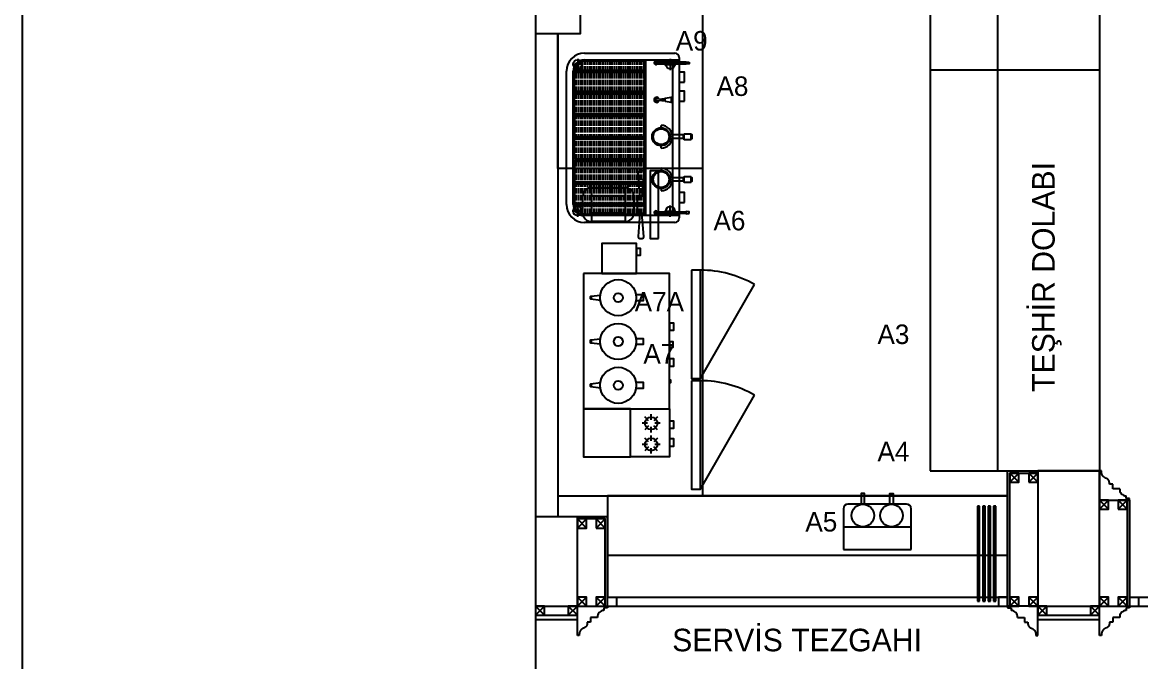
# Model space of a CAD drawing. Header units: millimetres. Extents: x 1580 to 2842, y 76 to 1709.
# Drawn here: x 1580 to 2075.5, y 628.5 to 911.6 of the extents above; entities that cross this region are included whole.
import ezdxf
from ezdxf.enums import TextEntityAlignment as Align

# ---------------------------------------------------------------- set-up
doc = ezdxf.new("R2010")
doc.units = ezdxf.units.MM
doc.header["$LTSCALE"] = 20
doc.header["$MEASUREMENT"] = 0
doc.layers.add('2D$Annotation$Sheet', color=143, linetype='Continuous')
doc.layers.add('Default', color=7, linetype='Continuous')
doc.styles.add('TAKSİM', font='GOTHIC.TTF', dxfattribs={"height": 20})
pattern_1 = [(90, (3560.3663, -1633.2124), (-1, -1e-16), [2.4, -0.6])]

msp = doc.modelspace()

# ---------------------------------------------------------------- hatches: boundary and pattern name
at = {"layer": '2D$Annotation$Sheet'}
h = msp.add_hatch(dxfattribs=at)
h.set_pattern_fill('ACAD_ISO02W100', color=0, scale=0.2, angle=450, style=0, pattern_type=2)
h.set_pattern_definition([(90, (3560.3663, -1633.2124), (-1, -2e-17), [2.4, -0.6])])
h.paths.add_polyline_path([(1829.07, 894.52), (1828.98, 894.52), (1828.88, 894.51), (1828.79, 894.51), (1828.69, 894.5), (1828.59, 894.49), (1828.5, 894.48), (1828.4, 894.47), (1828.3, 894.45), (1828.2, 894.43), (1828.1, 894.41), (1828.01, 894.39), (1827.91, 894.36), (1827.81, 894.34), (1827.71, 894.31), (1827.61, 894.27), (1827.52, 894.24), (1827.42, 894.2), (1827.32, 894.16), (1827.23, 894.12), (1827.13, 894.08), (1827.04, 894.03), (1826.94, 893.98), (1826.85, 893.93), (1826.76, 893.88), (1826.67, 893.82), (1826.58, 893.76), (1826.49, 893.7), (1826.4, 893.64), (1826.32, 893.58), (1826.23, 893.51), (1826.15, 893.44), (1826.07, 893.37), (1825.99, 893.3), (1825.91, 893.22), (1825.84, 893.15), (1825.76, 893.07), (1825.69, 892.99), (1825.62, 892.91), (1825.55, 892.83), (1825.49, 892.74), (1825.43, 892.66), (1825.36, 892.57), (1825.31, 892.48), (1825.25, 892.39), (1825.19, 892.3), (1825.14, 892.21), (1825.09, 892.12), (1825.04, 892.03), (1825, 891.94), (1824.96, 891.84), (1824.92, 891.75), (1824.88, 891.65), (1824.84, 891.56), (1824.81, 891.46), (1824.78, 891.37), (1824.75, 891.27), (1824.72, 891.18), (1824.7, 891.08), (1824.68, 890.99), (1824.66, 890.89), (1824.64, 890.8), (1824.62, 890.7), (1824.61, 890.61), (1824.6, 890.52), (1855.57, 890.52), (1855.57, 894.52)], flags=0)
h = msp.add_hatch(dxfattribs=at)
h.set_pattern_fill('ACAD_ISO02W100', color=0, scale=0.2, angle=450, style=0, pattern_type=2)
h.set_pattern_definition(pattern_1)
h.paths.add_polyline_path([(1824.57, 889.52), (1824.57, 881.02), (1855.57, 881.02), (1855.57, 889.52)], flags=0)
h = msp.add_hatch(dxfattribs=at)
h.set_pattern_fill('ACAD_ISO02W100', color=0, scale=0.2, angle=450, style=0, pattern_type=2)
h.set_pattern_definition(pattern_1)
h.paths.add_polyline_path([(1855.57, 871.02), (1855.57, 880.02), (1824.57, 880.02), (1824.57, 871.02)], flags=0)
h = msp.add_hatch(dxfattribs=at)
h.set_pattern_fill('ACAD_ISO02W100', color=0, scale=0.2, angle=450, style=0, pattern_type=2)
h.set_pattern_definition(pattern_1)
h.paths.add_polyline_path([(1824.57, 870.02), (1824.57, 861.02), (1855.57, 861.02), (1855.57, 870.02)], flags=0)
h = msp.add_hatch(dxfattribs=at)
h.set_pattern_fill('ACAD_ISO02W100', color=0, scale=0.2, angle=450, style=0, pattern_type=2)
h.set_pattern_definition(pattern_1)
h.paths.add_polyline_path([(1855.57, 851.02), (1855.57, 860.02), (1824.57, 860.02), (1824.57, 851.02)], flags=0)
h = msp.add_hatch(dxfattribs=at)
h.set_pattern_fill('ACAD_ISO02W100', color=0, scale=0.2, angle=450, style=0, pattern_type=2)
h.set_pattern_definition(pattern_1)
h.paths.add_polyline_path([(1824.57, 850.02), (1824.57, 841.02), (1855.57, 841.02), (1855.57, 850.02)], flags=0)
h = msp.add_hatch(dxfattribs=at)
h.set_pattern_fill('ACAD_ISO02W100', color=0, scale=0.2, angle=450, style=0, pattern_type=2)
h.set_pattern_definition(pattern_1)
h.paths.add_polyline_path([(1855.57, 831.52), (1855.57, 840.02), (1824.57, 840.02), (1824.57, 831.52)], flags=0)
h = msp.add_hatch(dxfattribs=at)
h.set_pattern_fill('ACAD_ISO02W100', color=0, scale=0.2, angle=450, style=0, pattern_type=2)
h.set_pattern_definition(pattern_1)
h.paths.add_polyline_path([(1855.57, 826.52), (1855.57, 830.52), (1824.6, 830.52), (1824.61, 830.42), (1824.62, 830.33), (1824.64, 830.24), (1824.66, 830.14), (1824.68, 830.05), (1824.7, 829.95), (1824.72, 829.86), (1824.75, 829.76), (1824.78, 829.66), (1824.81, 829.57), (1824.84, 829.47), (1824.88, 829.38), (1824.92, 829.28), (1824.96, 829.19), (1825, 829.1), (1825.04, 829), (1825.09, 828.91), (1825.14, 828.82), (1825.19, 828.73), (1825.25, 828.64), (1825.31, 828.55), (1825.36, 828.46), (1825.43, 828.38), (1825.49, 828.29), (1825.55, 828.21), (1825.62, 828.12), (1825.69, 828.04), (1825.76, 827.96), (1825.84, 827.89), (1825.91, 827.81), (1825.99, 827.74), (1826.07, 827.66), (1826.15, 827.59), (1826.23, 827.52), (1826.32, 827.46), (1826.4, 827.39), (1826.49, 827.33), (1826.58, 827.27), (1826.67, 827.21), (1826.76, 827.16), (1826.85, 827.1), (1826.94, 827.05), (1827.04, 827), (1827.13, 826.96), (1827.23, 826.91), (1827.32, 826.87), (1827.42, 826.83), (1827.52, 826.79), (1827.61, 826.76), (1827.71, 826.73), (1827.81, 826.7), (1827.91, 826.67), (1828.01, 826.64), (1828.1, 826.62), (1828.2, 826.6), (1828.3, 826.58), (1828.4, 826.57), (1828.5, 826.55), (1828.59, 826.54), (1828.69, 826.53), (1828.79, 826.53), (1828.88, 826.52), (1828.98, 826.52), (1829.07, 826.52)], flags=0)

# ---------------------------------------------------------------- linework, layer by layer
at = {"layer": '2D$Annotation$Sheet', "color": 0}
for p, q in [((1579.97, 75.55), (1579.97, 1709.45)), ((1982.29, 1068.05), (1982.29, 712.95)), ((2012.29, 712.95), (2012.29, 1068.05)), ((2057.29, 1068.05), (2057.29, 712.95)), ((1807.29, 958.65), (1807.29, 906.65)), ((1827.29, 906.65), (1827.29, 958.65)), ((1807.29, 906.65), (1807.29, 692.65)), ((1807.29, 906.65), (1816.29, 906.65)), ((1816.29, 906.65), (1827.29, 906.65)), ((1816.29, 906.65), (1816.29, 906.61)), ((1817.29, 906.65), (1817.29, 692.65)), ((1818.29, 906.65), (1818.29, 906.61)), ((1829.07, 898.02), (1869.07, 898.02)), ((1828.57, 893.02), (1823.57, 893.02)), ((1826.07, 895.52), (1826.07, 890.52)), ((1829.07, 895.02), (1871.07, 895.02)), ((1855.57, 894.52), (1829.07, 894.52)), ((1855.57, 890.52), (1855.57, 894.52)), ((1856.07, 895.02), (1856.07, 826.02)), ((1874.08, 894.04), (1860.68, 894.04)), ((1860.68, 893.28), (1874.08, 893.28)), ((1864.57, 893.02), (1869.57, 893.02)), ((1867.07, 895.52), (1867.07, 890.52)), ((1868.07, 895.02), (1868.07, 826.02)), ((1871.07, 896.02), (1871.07, 825.02)), ((1821.07, 831.02), (1821.07, 890.02)), ((1824.07, 831.02), (1824.07, 890.02)), ((1824.07, 890.02), (1856.07, 890.02)), ((1824.6, 890.52), (1855.57, 890.52)), ((2057.29, 890.5), (1982.29, 890.5)), ((1824.07, 880.52), (1856.07, 880.52)), ((1856.07, 880.52), (1824.07, 880.52)), ((1861.05, 877.91), (1863.26, 877.61)), ((1863.26, 877.61), (1863.26, 877.06)), ((1863.26, 877.06), (1861.05, 876.76)), ((1824.07, 870.52), (1856.07, 870.52)), ((1824.07, 870.52), (1856.07, 870.52)), ((1863.02, 864.99), (1863.02, 865.99)), ((1824.07, 860.52), (1856.07, 860.52)), ((1824.07, 860.52), (1856.07, 860.52)), ((1856.07, 860.52), (1824.07, 860.52)), ((1872.94, 861.76), (1867.96, 861.76)), ((1872.94, 860.23), (1867.96, 860.23)), ((1873.24, 862.17), (1872.94, 861.76)), ((1872.94, 860.23), (1872.94, 861.76)), ((1872.94, 860.23), (1873.24, 859.81)), ((1876.4, 862.17), (1873.24, 862.17)), ((1873.24, 859.81), (1873.24, 862.17)), ((1873.24, 859.81), (1876.4, 859.81)), ((1876.4, 859.81), (1876.4, 862.17)), ((1876.4, 862.17), (1876.7, 861.76)), ((1876.7, 860.23), (1876.4, 859.81)), ((1876.7, 860.23), (1876.7, 861.76)), ((1863.02, 855.99), (1863.02, 856.99)), ((1824.07, 850.52), (1856.07, 850.52)), ((1824.07, 850.52), (1856.07, 850.52)), ((1853.62, 834.67), (1852.79, 845.06)), ((1853.54, 845.87), (1854.63, 845.87)), ((1855.38, 845.06), (1854.54, 834.67)), ((1863.02, 847.04), (1863.02, 846.04)), ((1872.94, 842.8), (1867.96, 842.8)), ((1873.24, 843.22), (1872.94, 842.8)), ((1872.94, 841.27), (1872.94, 842.8)), ((1876.4, 843.22), (1873.24, 843.22)), ((1873.24, 840.86), (1873.24, 843.22)), ((1876.4, 840.86), (1876.4, 843.22)), ((1876.4, 843.22), (1876.7, 842.8)), ((1876.7, 841.27), (1876.7, 842.8)), ((1824.07, 840.52), (1856.07, 840.52)), ((1856.07, 840.52), (1824.07, 840.52)), ((1832.11, 838.42), (1832.11, 823.42)), ((1832.11, 838.42), (1847.11, 838.42)), ((1847.11, 838.42), (1847.11, 823.42)), ((1863.02, 838.04), (1863.02, 837.04)), ((1872.94, 841.27), (1867.96, 841.27)), ((1872.94, 841.27), (1873.24, 840.86)), ((1873.24, 840.86), (1876.4, 840.86)), ((1876.7, 841.27), (1876.4, 840.86)), ((1828.36, 827.17), (1828.36, 834.67)), ((1847.11, 834.67), (1832.11, 834.67)), ((1850.86, 834.67), (1850.86, 827.17)), ((1852.36, 834.67), (1852.36, 827.17)), ((1855.05, 834.67), (1852.36, 834.67)), ((1854.54, 834.67), (1853.62, 834.67)), ((1855.8, 827.92), (1855.8, 833.92)), ((1828.57, 828.02), (1823.57, 828.02)), ((1824.07, 831.02), (1856.07, 831.02)), ((1824.6, 830.52), (1855.57, 830.52)), ((1826.07, 825.52), (1826.07, 830.52)), ((1847.11, 830.92), (1832.11, 830.92)), ((1855.57, 830.52), (1855.57, 826.52)), ((1860.68, 827.76), (1874.08, 827.76)), ((1864.57, 828.02), (1869.57, 828.02)), ((1867.07, 825.52), (1867.07, 830.52)), ((1855.57, 826.52), (1829.07, 826.52)), ((1871.07, 826.02), (1829.07, 826.02)), ((1869.07, 823.02), (1829.07, 823.02)), ((1847.11, 827.17), (1832.11, 827.17)), ((1847.11, 823.42), (1832.11, 823.42)), ((1852.36, 827.17), (1855.05, 827.17)), ((1853.62, 827.17), (1852.79, 816.77)), ((1854.54, 827.17), (1853.62, 827.17)), ((1855.38, 816.77), (1854.54, 827.17)), ((1874.08, 826.99), (1860.68, 826.99)), ((1853.54, 815.96), (1854.63, 815.96)), ((1880.46, 753.9), (1904.46, 795.47)), ((1831.81, 790.38), (1836.09, 790.87)), ((1836.09, 788.49), (1831.81, 788.98)), ((1831.81, 770.97), (1836.09, 771.46)), ((1836.09, 769.08), (1831.81, 769.57)), ((1831.81, 751.56), (1836.09, 752.05)), ((1836.09, 749.67), (1831.81, 750.16)), ((1880.46, 704.9), (1904.46, 746.47)), ((1857.03, 734.03), (1854.6, 734.03)), ((1857.49, 735.14), (1855.77, 736.86)), ((1858.61, 735.6), (1858.61, 738.04)), ((1861.44, 736.86), (1859.72, 735.14)), ((1862.61, 734.03), (1860.18, 734.03)), ((1857.49, 732.91), (1855.77, 731.19)), ((1858.61, 730.02), (1858.61, 732.45)), ((1858.61, 726.23), (1858.61, 728.66)), ((1861.44, 731.19), (1859.72, 732.91)), ((1857.03, 724.66), (1854.6, 724.66)), ((1857.49, 725.77), (1855.77, 727.49)), ((1857.49, 723.54), (1855.77, 721.82)), ((1861.44, 727.49), (1859.72, 725.77)), ((1861.44, 721.82), (1859.72, 723.54)), ((1862.61, 724.66), (1860.18, 724.66)), ((1858.61, 720.65), (1858.61, 723.08)), ((1982.29, 712.95), (2057.29, 712.95)), ((1982.29, 712.95), (2012.29, 712.95)), ((2016.57, 653.05), (2016.57, 712.95)), ((2016.57, 712.95), (2029.89, 712.95)), ((2017.57, 711.95), (2021.57, 707.95)), ((2021.57, 711.95), (2017.57, 707.95)), ((2017.57, 653.05), (2017.57, 711.95)), ((2017.57, 711.95), (2029.89, 711.95)), ((2025.89, 711.95), (2029.89, 707.95)), ((2029.89, 711.95), (2025.89, 707.95)), ((2057.29, 712.95), (2029.89, 712.95)), ((2029.89, 712.95), (2029.89, 653.05)), ((2058.09, 712.95), (2057.29, 712.95)), ((2057.29, 712.95), (2057.29, 699.95)), ((2057.29, 653.05), (2057.29, 712.95)), ((2058.12, 712.51), (2058.09, 712.95)), ((2058.13, 712.37), (2058.12, 712.51)), ((2058.15, 712.22), (2058.13, 712.37)), ((2058.18, 712.07), (2058.15, 712.22)), ((2058.19, 712), (2058.18, 712.07)), ((2058.21, 711.93), (2058.19, 712)), ((2058.22, 711.86), (2058.21, 711.93)), ((2058.24, 711.78), (2058.22, 711.86)), ((2058.26, 711.72), (2058.24, 711.78)), ((2058.27, 711.66), (2058.26, 711.72)), ((2058.31, 711.54), (2058.27, 711.66)), ((2058.35, 711.42), (2058.31, 711.54)), ((2058.4, 711.3), (2058.35, 711.42)), ((2058.45, 711.18), (2058.4, 711.3)), ((2058.47, 711.11), (2058.45, 711.18)), ((2058.5, 711.05), (2058.47, 711.11)), ((2058.53, 710.99), (2058.5, 711.05)), ((2058.56, 710.93), (2058.53, 710.99)), ((2058.58, 710.9), (2058.56, 710.93)), ((2058.59, 710.87), (2058.58, 710.9)), ((2058.61, 710.84), (2058.59, 710.87)), ((2058.63, 710.81), (2058.61, 710.84)), ((2058.66, 710.77), (2058.63, 710.81)), ((2058.69, 710.73), (2058.66, 710.77)), ((2058.72, 710.69), (2058.69, 710.73)), ((2058.75, 710.64), (2058.72, 710.69)), ((2058.79, 710.6), (2058.75, 710.64)), ((2058.82, 710.56), (2058.79, 710.6)), ((2058.86, 710.52), (2058.82, 710.56)), ((2058.9, 710.49), (2058.86, 710.52)), ((2058.95, 710.43), (2058.9, 710.49)), ((2059.01, 710.38), (2058.95, 710.43)), ((2059.07, 710.34), (2059.01, 710.38)), ((2059.13, 710.29), (2059.07, 710.34)), ((2059.25, 710.2), (2059.13, 710.29)), ((2059.37, 710.11), (2059.25, 710.2)), ((2059.48, 710.03), (2059.37, 710.11)), ((2059.6, 709.95), (2059.48, 710.03)), ((2059.66, 709.91), (2059.6, 709.95)), ((2059.72, 709.88), (2059.66, 709.91)), ((2059.78, 709.84), (2059.72, 709.88)), ((2059.85, 709.81), (2059.78, 709.84)), ((2059.92, 709.77), (2059.85, 709.81)), ((2060, 709.73), (2059.92, 709.77)), ((2060.47, 709.52), (2060, 709.73)), ((2060.53, 709.49), (2060.47, 709.52)), ((2060.6, 709.46), (2060.53, 709.49)), ((2060.66, 709.42), (2060.6, 709.46)), ((2060.72, 709.39), (2060.66, 709.42)), ((2060.76, 709.37), (2060.72, 709.39)), ((2060.79, 709.34), (2060.76, 709.37)), ((2060.82, 709.32), (2060.79, 709.34)), ((2060.86, 709.3), (2060.82, 709.32)), ((2060.89, 709.28), (2060.86, 709.3)), ((2060.92, 709.25), (2060.89, 709.28)), ((2060.95, 709.23), (2060.92, 709.25)), ((2060.98, 709.2), (2060.95, 709.23)), ((2061.01, 709.18), (2060.98, 709.2)), ((2061.04, 709.15), (2061.01, 709.18)), ((2061.07, 709.13), (2061.04, 709.15)), ((2061.09, 709.1), (2061.07, 709.13)), ((2061.12, 709.07), (2061.09, 709.1)), ((2061.15, 709.04), (2061.12, 709.07)), ((2061.17, 709.02), (2061.15, 709.04)), ((2061.2, 708.99), (2061.17, 709.02)), ((2061.22, 708.96), (2061.2, 708.99)), ((2061.23, 708.94), (2061.22, 708.96)), ((2061.25, 708.92), (2061.23, 708.94)), ((2061.27, 708.89), (2061.25, 708.92)), ((2061.28, 708.87), (2061.27, 708.89)), ((2061.3, 708.85), (2061.28, 708.87)), ((2061.33, 708.8), (2061.3, 708.85)), ((2061.36, 708.75), (2061.33, 708.8)), ((2061.39, 708.7), (2061.36, 708.75)), ((2061.41, 708.64), (2061.39, 708.7)), ((2061.44, 708.59), (2061.41, 708.64)), ((2061.46, 708.54), (2061.44, 708.59)), ((2061.48, 708.49), (2061.46, 708.54)), ((2061.5, 708.43), (2061.48, 708.49)), ((2061.52, 708.38), (2061.5, 708.43)), ((2061.54, 708.32), (2061.52, 708.38)), ((2061.55, 708.27), (2061.54, 708.32)), ((2061.57, 708.21), (2061.55, 708.27)), ((2061.58, 708.16), (2061.57, 708.21)), ((2061.6, 708.09), (2061.58, 708.16)), ((2061.61, 708.03), (2061.6, 708.09)), ((2061.62, 707.96), (2061.61, 708.03)), ((2061.63, 707.9), (2061.62, 707.96)), ((2061.64, 707.83), (2061.63, 707.9)), ((2061.65, 707.77), (2061.64, 707.83)), ((2061.66, 707.7), (2061.65, 707.77)), ((2061.66, 707.64), (2061.66, 707.7)), ((2061.67, 707.57), (2061.66, 707.64)), ((2061.67, 707.5), (2061.67, 707.57)), ((2061.67, 707.44), (2061.67, 707.5)), ((2061.67, 707.37), (2061.67, 707.44)), ((2061.67, 707.24), (2061.67, 707.37)), ((2061.67, 707.11), (2061.67, 707.24)), ((2063.14, 707.11), (2061.67, 707.11)), ((2063.14, 705.05), (2063.14, 707.11)), ((2066.21, 705.05), (2063.14, 705.05)), ((1881.29, 701.88), (1982.29, 701.88)), ((1982.29, 701.88), (2016.57, 701.88)), ((2057.29, 699.95), (2070.6, 699.95)), ((2057.29, 699.95), (2061.29, 695.95)), ((2061.29, 699.95), (2057.29, 695.95)), ((2065.6, 699.95), (2069.6, 695.95)), ((2069.6, 699.95), (2065.6, 695.95)), ((2069.1, 700.65), (2069.1, 701.91)), ((2070.6, 700.65), (2069.1, 700.65)), ((2069.6, 699.95), (2069.6, 653.05)), ((2070.6, 699.95), (2070.6, 700.65)), ((2070.6, 699.95), (2070.6, 653.05)), ((1943.76, 696.2), (1943.76, 678.2)), ((1971.76, 698.2), (1945.76, 698.2)), ((1973.76, 678.2), (1973.76, 696.2)), ((2004.15, 697.29), (2003.15, 697.29)), ((2003.15, 697.29), (2003.15, 655.29)), ((2004.15, 655.29), (2004.15, 697.29)), ((2006.55, 697.29), (2005.55, 697.29)), ((2005.55, 697.29), (2005.55, 655.29)), ((2006.55, 655.29), (2006.55, 697.29)), ((2008.96, 697.29), (2007.96, 697.29)), ((2007.96, 697.29), (2007.96, 655.29)), ((2008.96, 655.29), (2008.96, 697.29)), ((2011.37, 697.29), (2010.37, 697.29)), ((2010.37, 697.29), (2010.37, 655.29)), ((2011.37, 655.29), (2011.37, 697.29)), ((1825.89, 692.65), (1807.29, 692.65)), ((1807.29, 692.65), (1807.29, 653.05)), ((1825.89, 653.05), (1825.89, 692.65)), ((1839.2, 692.65), (1825.89, 692.65)), ((1825.89, 691.65), (1829.89, 687.65)), ((1829.89, 691.65), (1825.89, 687.65)), ((1838.2, 691.65), (1825.89, 691.65)), ((1834.2, 691.65), (1838.2, 687.65)), ((1838.2, 691.65), (1834.2, 687.65)), ((1838.2, 653.05), (1838.2, 691.65)), ((1839.2, 653.05), (1839.2, 692.65)), ((1943.76, 688.2), (1973.76, 688.2)), ((1839.2, 675.59), (2003.15, 675.59)), ((1943.76, 678.2), (1973.76, 678.2)), ((2004.15, 675.59), (2005.55, 675.59)), ((2006.55, 675.59), (2007.96, 675.59)), ((2008.96, 675.59), (2010.37, 675.59)), ((2011.37, 675.59), (2016.57, 675.59)), ((1825.89, 657.05), (1829.89, 653.05)), ((1829.89, 657.05), (1825.89, 653.05)), ((1834.2, 657.05), (1838.2, 653.05)), ((1838.2, 657.05), (1834.2, 653.05)), ((1839.2, 653.05), (1839.2, 657.05)), ((1839.2, 657.05), (2016.57, 657.05)), ((1839.2, 657.05), (1843.2, 657.05)), ((1843.2, 657.05), (1843.2, 653.05)), ((2003.15, 655.29), (2004.15, 655.29)), ((2005.55, 655.29), (2006.55, 655.29)), ((2007.96, 655.29), (2008.96, 655.29)), ((2010.37, 655.29), (2011.37, 655.29)), ((2016.57, 657.05), (2012.57, 657.05)), ((2012.57, 657.05), (2012.57, 653.05)), ((2017.57, 657.05), (2021.57, 653.05)), ((2021.57, 657.05), (2017.57, 653.05)), ((2025.89, 657.05), (2029.89, 653.05)), ((2029.89, 657.05), (2025.89, 653.05)), ((2057.29, 657.05), (2061.29, 653.05)), ((2061.29, 657.05), (2057.29, 653.05)), ((2065.6, 657.05), (2069.6, 653.05)), ((2069.6, 657.05), (2065.6, 653.05)), ((2070.6, 657.05), (2247.97, 657.05)), ((2070.6, 657.05), (2074.6, 657.05)), ((2074.6, 657.05), (2074.6, 653.05)), ((1807.29, 653.05), (1807.29, 219.05)), ((1807.29, 653.05), (1811.29, 649.05)), ((1811.29, 653.05), (1807.29, 649.05)), ((1807.29, 653.05), (1825.89, 653.05)), ((1821.89, 653.05), (1825.89, 649.05)), ((1825.89, 653.05), (1821.89, 649.05)), ((1825.89, 640.05), (1825.89, 653.05)), ((1825.89, 653.05), (1839.2, 653.05)), ((1839.2, 652.36), (1837.7, 652.36)), ((1837.7, 652.36), (1837.7, 651.1)), ((1839.2, 653.05), (2016.57, 653.05)), ((1839.2, 653.05), (1839.2, 652.36)), ((2029.89, 653.05), (2016.57, 653.05)), ((2016.57, 653.05), (2016.57, 652.36)), ((2016.57, 652.36), (2018.08, 652.36)), ((2018.08, 652.36), (2018.08, 651.1)), ((2029.89, 640.05), (2029.89, 653.05)), ((2029.89, 653.05), (2057.29, 653.05)), ((2029.89, 653.05), (2033.89, 649.05)), ((2033.89, 653.05), (2029.89, 649.05)), ((2029.89, 653.05), (2057.29, 653.05)), ((2053.29, 653.05), (2057.29, 649.05)), ((2057.29, 653.05), (2053.29, 649.05)), ((2057.29, 640.05), (2057.29, 653.05)), ((2057.29, 653.05), (2070.6, 653.05)), ((2070.6, 652.36), (2069.1, 652.36)), ((2069.1, 652.36), (2069.1, 651.1)), ((2069.6, 653.05), (2247.97, 653.05)), ((2070.6, 653.05), (2070.6, 652.36)), ((1807.29, 649.05), (1825.89, 649.05)), ((1807.29, 647.05), (1825.89, 647.05)), ((1829.93, 644.21), (1829.9, 644.16)), ((1829.96, 644.26), (1829.93, 644.21)), ((1829.99, 644.31), (1829.96, 644.26)), ((1830.01, 644.36), (1829.99, 644.31)), ((1830.04, 644.42), (1830.01, 644.36)), ((1830.06, 644.47), (1830.04, 644.42)), ((1830.08, 644.52), (1830.06, 644.47)), ((1830.1, 644.57), (1830.08, 644.52)), ((1830.12, 644.63), (1830.1, 644.57)), ((1830.14, 644.68), (1830.12, 644.63)), ((1830.15, 644.74), (1830.14, 644.68)), ((1830.17, 644.79), (1830.15, 644.74)), ((1830.18, 644.85), (1830.17, 644.79)), ((1830.2, 644.91), (1830.18, 644.85)), ((1830.21, 644.98), (1830.2, 644.91)), ((1830.22, 645.04), (1830.21, 644.98)), ((1830.23, 645.11), (1830.22, 645.04)), ((1830.24, 645.17), (1830.23, 645.11)), ((1830.25, 645.24), (1830.24, 645.17)), ((1830.26, 645.3), (1830.25, 645.24)), ((1830.27, 645.44), (1830.26, 645.37)), ((1830.26, 645.37), (1830.26, 645.3)), ((1831.74, 645.9), (1830.27, 645.9)), ((1830.27, 645.9), (1830.27, 645.77)), ((1830.27, 645.77), (1830.27, 645.63)), ((1830.27, 645.63), (1830.27, 645.57)), ((1830.27, 645.57), (1830.27, 645.5)), ((1830.27, 645.5), (1830.27, 645.44)), ((1834.81, 647.96), (1831.74, 647.96)), ((1831.74, 647.96), (1831.74, 645.9)), ((2020.96, 647.96), (2024.03, 647.96)), ((2024.03, 647.96), (2024.03, 645.9)), ((2024.03, 645.9), (2025.51, 645.9)), ((2025.51, 645.9), (2025.5, 645.77)), ((2025.5, 645.77), (2025.5, 645.63)), ((2025.5, 645.63), (2025.5, 645.57)), ((2025.5, 645.57), (2025.5, 645.5)), ((2025.5, 645.5), (2025.51, 645.44)), ((2025.51, 645.44), (2025.51, 645.37)), ((2025.51, 645.37), (2025.52, 645.3)), ((2025.52, 645.3), (2025.52, 645.24)), ((2025.52, 645.24), (2025.53, 645.17)), ((2025.53, 645.17), (2025.54, 645.11)), ((2025.54, 645.11), (2025.55, 645.04)), ((2025.55, 645.04), (2025.56, 644.98)), ((2025.56, 644.98), (2025.58, 644.91)), ((2025.58, 644.91), (2025.59, 644.85)), ((2025.59, 644.85), (2025.61, 644.79)), ((2025.61, 644.79), (2025.62, 644.74)), ((2025.62, 644.74), (2025.64, 644.68)), ((2025.64, 644.68), (2025.65, 644.63)), ((2025.65, 644.63), (2025.67, 644.57)), ((2025.67, 644.57), (2025.69, 644.52)), ((2025.69, 644.52), (2025.71, 644.47)), ((2025.71, 644.47), (2025.74, 644.42)), ((2025.74, 644.42), (2025.76, 644.36)), ((2025.76, 644.36), (2025.79, 644.31)), ((2025.79, 644.31), (2025.81, 644.26)), ((2025.81, 644.26), (2025.84, 644.21)), ((2025.84, 644.21), (2025.87, 644.16)), ((2029.89, 649.05), (2057.29, 649.05)), ((2029.89, 647.05), (2057.29, 647.05)), ((2061.33, 644.21), (2061.3, 644.16)), ((2061.36, 644.26), (2061.33, 644.21)), ((2061.39, 644.31), (2061.36, 644.26)), ((2061.41, 644.36), (2061.39, 644.31)), ((2061.44, 644.42), (2061.41, 644.36)), ((2061.46, 644.47), (2061.44, 644.42)), ((2061.48, 644.52), (2061.46, 644.47)), ((2061.5, 644.57), (2061.48, 644.52)), ((2061.52, 644.63), (2061.5, 644.57)), ((2061.54, 644.68), (2061.52, 644.63)), ((2061.55, 644.74), (2061.54, 644.68)), ((2061.57, 644.79), (2061.55, 644.74)), ((2061.58, 644.85), (2061.57, 644.79)), ((2061.6, 644.91), (2061.58, 644.85)), ((2061.61, 644.98), (2061.6, 644.91)), ((2061.62, 645.04), (2061.61, 644.98)), ((2061.63, 645.11), (2061.62, 645.04)), ((2061.64, 645.17), (2061.63, 645.11)), ((2061.65, 645.24), (2061.64, 645.17)), ((2061.66, 645.3), (2061.65, 645.24)), ((2061.67, 645.44), (2061.66, 645.37)), ((2061.66, 645.37), (2061.66, 645.3)), ((2063.14, 645.9), (2061.67, 645.9)), ((2061.67, 645.9), (2061.67, 645.77)), ((2061.67, 645.77), (2061.67, 645.63)), ((2061.67, 645.63), (2061.67, 645.57)), ((2061.67, 645.57), (2061.67, 645.5)), ((2061.67, 645.5), (2061.67, 645.44)), ((2066.21, 647.96), (2063.14, 647.96)), ((2063.14, 647.96), (2063.14, 645.9)), ((1826.69, 640.05), (1825.89, 640.05)), ((1826.72, 640.49), (1826.69, 640.05)), ((1826.73, 640.64), (1826.72, 640.49)), ((1826.75, 640.79), (1826.73, 640.64)), ((1826.78, 640.93), (1826.75, 640.79)), ((1826.79, 641.01), (1826.78, 640.93)), ((1826.81, 641.08), (1826.79, 641.01)), ((1826.82, 641.15), (1826.81, 641.08)), ((1826.84, 641.22), (1826.82, 641.15)), ((1826.86, 641.28), (1826.84, 641.22)), ((1826.87, 641.34), (1826.86, 641.28)), ((1826.91, 641.47), (1826.87, 641.34)), ((1826.95, 641.59), (1826.91, 641.47)), ((1827, 641.71), (1826.95, 641.59)), ((1827.05, 641.83), (1827, 641.71)), ((1827.07, 641.89), (1827.05, 641.83)), ((1827.1, 641.95), (1827.07, 641.89)), ((1827.13, 642.02), (1827.1, 641.95)), ((1827.16, 642.08), (1827.13, 642.02)), ((1827.18, 642.11), (1827.16, 642.08)), ((1827.19, 642.14), (1827.18, 642.11)), ((1827.21, 642.16), (1827.19, 642.14)), ((1827.23, 642.19), (1827.21, 642.16)), ((1827.26, 642.24), (1827.23, 642.19)), ((1827.29, 642.28), (1827.26, 642.24)), ((1827.32, 642.32), (1827.29, 642.28)), ((1827.35, 642.36), (1827.32, 642.32)), ((1827.39, 642.4), (1827.35, 642.36)), ((1827.42, 642.44), (1827.39, 642.4)), ((1827.46, 642.48), (1827.42, 642.44)), ((1827.5, 642.52), (1827.46, 642.48)), ((1827.55, 642.57), (1827.5, 642.52)), ((1827.61, 642.62), (1827.55, 642.57)), ((1827.67, 642.67), (1827.61, 642.62)), ((1827.73, 642.72), (1827.67, 642.67)), ((1827.85, 642.81), (1827.73, 642.72)), ((1827.97, 642.9), (1827.85, 642.81)), ((1828.08, 642.98), (1827.97, 642.9)), ((1828.2, 643.06), (1828.08, 642.98)), ((1828.26, 643.1), (1828.2, 643.06)), ((1828.32, 643.13), (1828.26, 643.1)), ((1828.38, 643.17), (1828.32, 643.13)), ((1828.45, 643.2), (1828.38, 643.17)), ((1828.52, 643.24), (1828.45, 643.2)), ((1828.6, 643.28), (1828.52, 643.24)), ((1829.07, 643.48), (1828.6, 643.28)), ((1829.13, 643.52), (1829.07, 643.48)), ((1829.2, 643.55), (1829.13, 643.52)), ((1829.26, 643.58), (1829.2, 643.55)), ((1829.32, 643.62), (1829.26, 643.58)), ((1829.36, 643.64), (1829.32, 643.62)), ((1829.39, 643.66), (1829.36, 643.64)), ((1829.42, 643.68), (1829.39, 643.66)), ((1829.46, 643.71), (1829.42, 643.68)), ((1829.49, 643.73), (1829.46, 643.71)), ((1829.52, 643.75), (1829.49, 643.73)), ((1829.55, 643.78), (1829.52, 643.75)), ((1829.58, 643.8), (1829.55, 643.78)), ((1829.61, 643.83), (1829.58, 643.8)), ((1829.64, 643.85), (1829.61, 643.83)), ((1829.67, 643.88), (1829.64, 643.85)), ((1829.69, 643.91), (1829.67, 643.88)), ((1829.72, 643.94), (1829.69, 643.91)), ((1829.75, 643.96), (1829.72, 643.94)), ((1829.77, 643.99), (1829.75, 643.96)), ((1829.8, 644.02), (1829.77, 643.99)), ((1829.82, 644.04), (1829.8, 644.02)), ((1829.83, 644.07), (1829.82, 644.04)), ((1829.85, 644.09), (1829.83, 644.07)), ((1829.87, 644.11), (1829.85, 644.09)), ((1829.88, 644.14), (1829.87, 644.11)), ((1829.9, 644.16), (1829.88, 644.14)), ((2025.87, 644.16), (2025.89, 644.14)), ((2025.89, 644.14), (2025.9, 644.11)), ((2025.9, 644.11), (2025.92, 644.09)), ((2025.92, 644.09), (2025.94, 644.07)), ((2025.94, 644.07), (2025.96, 644.04)), ((2025.96, 644.04), (2025.98, 644.02)), ((2025.98, 644.02), (2026, 643.99)), ((2026, 643.99), (2026.02, 643.96)), ((2026.02, 643.96), (2026.05, 643.94)), ((2026.05, 643.94), (2026.08, 643.91)), ((2026.08, 643.91), (2026.1, 643.88)), ((2026.1, 643.88), (2026.13, 643.85)), ((2026.13, 643.85), (2026.16, 643.83)), ((2026.16, 643.83), (2026.19, 643.8)), ((2026.19, 643.8), (2026.22, 643.78)), ((2026.22, 643.78), (2026.25, 643.75)), ((2026.25, 643.75), (2026.28, 643.73)), ((2026.28, 643.73), (2026.32, 643.71)), ((2026.32, 643.71), (2026.35, 643.68)), ((2026.35, 643.68), (2026.38, 643.66)), ((2026.38, 643.66), (2026.41, 643.64)), ((2026.41, 643.64), (2026.45, 643.62)), ((2026.45, 643.62), (2026.51, 643.58)), ((2026.51, 643.58), (2026.58, 643.55)), ((2026.58, 643.55), (2026.64, 643.52)), ((2026.64, 643.52), (2026.71, 643.48)), ((2026.71, 643.48), (2027.17, 643.28)), ((2027.17, 643.28), (2027.25, 643.24)), ((2027.25, 643.24), (2027.33, 643.2)), ((2027.33, 643.2), (2027.39, 643.17)), ((2027.39, 643.17), (2027.45, 643.13)), ((2027.45, 643.13), (2027.51, 643.1)), ((2027.51, 643.1), (2027.57, 643.06)), ((2027.57, 643.06), (2027.69, 642.98)), ((2027.69, 642.98), (2027.8, 642.9)), ((2027.8, 642.9), (2027.93, 642.81)), ((2027.93, 642.81), (2028.05, 642.72)), ((2028.05, 642.72), (2028.11, 642.67)), ((2028.11, 642.67), (2028.16, 642.62)), ((2028.16, 642.62), (2028.22, 642.57)), ((2028.22, 642.57), (2028.27, 642.52)), ((2028.27, 642.52), (2028.31, 642.48)), ((2028.31, 642.48), (2028.35, 642.44)), ((2028.35, 642.44), (2028.38, 642.4)), ((2028.38, 642.4), (2028.42, 642.36)), ((2028.42, 642.36), (2028.45, 642.32)), ((2028.45, 642.32), (2028.48, 642.28)), ((2028.48, 642.28), (2028.52, 642.24)), ((2028.52, 642.24), (2028.54, 642.19)), ((2028.54, 642.19), (2028.56, 642.16)), ((2028.56, 642.16), (2028.58, 642.14)), ((2028.58, 642.14), (2028.6, 642.11)), ((2028.6, 642.11), (2028.61, 642.08)), ((2028.61, 642.08), (2028.64, 642.02)), ((2028.64, 642.02), (2028.67, 641.95)), ((2028.67, 641.95), (2028.7, 641.89)), ((2028.7, 641.89), (2028.73, 641.83)), ((2028.73, 641.83), (2028.77, 641.71)), ((2028.77, 641.71), (2028.82, 641.59)), ((2028.82, 641.59), (2028.86, 641.47)), ((2028.86, 641.47), (2028.9, 641.34)), ((2028.9, 641.34), (2028.92, 641.28)), ((2028.92, 641.28), (2028.93, 641.22)), ((2028.93, 641.22), (2028.95, 641.15)), ((2028.95, 641.15), (2028.97, 641.08)), ((2028.97, 641.08), (2028.98, 641.01)), ((2028.98, 641.01), (2029, 640.93)), ((2029, 640.93), (2029.02, 640.79)), ((2029.02, 640.79), (2029.04, 640.64)), ((2029.04, 640.64), (2029.05, 640.49)), ((2029.05, 640.49), (2029.08, 640.05)), ((2029.08, 640.05), (2029.89, 640.05)), ((2058.09, 640.05), (2057.29, 640.05)), ((2058.12, 640.49), (2058.09, 640.05)), ((2058.13, 640.64), (2058.12, 640.49)), ((2058.15, 640.79), (2058.13, 640.64)), ((2058.18, 640.93), (2058.15, 640.79)), ((2058.19, 641.01), (2058.18, 640.93)), ((2058.21, 641.08), (2058.19, 641.01)), ((2058.22, 641.15), (2058.21, 641.08)), ((2058.24, 641.22), (2058.22, 641.15)), ((2058.26, 641.28), (2058.24, 641.22)), ((2058.27, 641.34), (2058.26, 641.28)), ((2058.31, 641.47), (2058.27, 641.34)), ((2058.35, 641.59), (2058.31, 641.47)), ((2058.4, 641.71), (2058.35, 641.59)), ((2058.45, 641.83), (2058.4, 641.71)), ((2058.47, 641.89), (2058.45, 641.83)), ((2058.5, 641.95), (2058.47, 641.89)), ((2058.53, 642.02), (2058.5, 641.95)), ((2058.56, 642.08), (2058.53, 642.02)), ((2058.58, 642.11), (2058.56, 642.08)), ((2058.59, 642.14), (2058.58, 642.11)), ((2058.61, 642.16), (2058.59, 642.14)), ((2058.63, 642.19), (2058.61, 642.16)), ((2058.66, 642.24), (2058.63, 642.19)), ((2058.69, 642.28), (2058.66, 642.24)), ((2058.72, 642.32), (2058.69, 642.28)), ((2058.75, 642.36), (2058.72, 642.32)), ((2058.79, 642.4), (2058.75, 642.36)), ((2058.82, 642.44), (2058.79, 642.4)), ((2058.86, 642.48), (2058.82, 642.44)), ((2058.9, 642.52), (2058.86, 642.48)), ((2058.95, 642.57), (2058.9, 642.52)), ((2059.01, 642.62), (2058.95, 642.57)), ((2059.07, 642.67), (2059.01, 642.62)), ((2059.13, 642.72), (2059.07, 642.67)), ((2059.25, 642.81), (2059.13, 642.72)), ((2059.37, 642.9), (2059.25, 642.81)), ((2059.48, 642.98), (2059.37, 642.9)), ((2059.6, 643.06), (2059.48, 642.98)), ((2059.66, 643.1), (2059.6, 643.06)), ((2059.72, 643.13), (2059.66, 643.1)), ((2059.78, 643.17), (2059.72, 643.13)), ((2059.85, 643.2), (2059.78, 643.17)), ((2059.92, 643.24), (2059.85, 643.2)), ((2060, 643.28), (2059.92, 643.24)), ((2060.47, 643.48), (2060, 643.28)), ((2060.53, 643.52), (2060.47, 643.48)), ((2060.6, 643.55), (2060.53, 643.52)), ((2060.66, 643.58), (2060.6, 643.55)), ((2060.72, 643.62), (2060.66, 643.58)), ((2060.76, 643.64), (2060.72, 643.62)), ((2060.79, 643.66), (2060.76, 643.64)), ((2060.82, 643.68), (2060.79, 643.66)), ((2060.86, 643.71), (2060.82, 643.68)), ((2060.89, 643.73), (2060.86, 643.71)), ((2060.92, 643.75), (2060.89, 643.73)), ((2060.95, 643.78), (2060.92, 643.75)), ((2060.98, 643.8), (2060.95, 643.78)), ((2061.01, 643.83), (2060.98, 643.8)), ((2061.04, 643.85), (2061.01, 643.83)), ((2061.07, 643.88), (2061.04, 643.85)), ((2061.09, 643.91), (2061.07, 643.88)), ((2061.12, 643.94), (2061.09, 643.91)), ((2061.15, 643.96), (2061.12, 643.94)), ((2061.17, 643.99), (2061.15, 643.96)), ((2061.2, 644.02), (2061.17, 643.99)), ((2061.22, 644.04), (2061.2, 644.02)), ((2061.23, 644.07), (2061.22, 644.04)), ((2061.25, 644.09), (2061.23, 644.07)), ((2061.27, 644.11), (2061.25, 644.09)), ((2061.28, 644.14), (2061.27, 644.11)), ((2061.3, 644.16), (2061.28, 644.14))]:
    msp.add_line(p, q, dxfattribs=at)
for points in [[(1875.41, 894.04), (1875.41, 893.28), (1874.08, 893.15), (1874.08, 894.17)], [(1855.57, 889.52), (1855.57, 881.02), (1824.57, 881.02), (1824.57, 889.52)], [(1873.32, 885.17), (1873.32, 889.56), (1871.07, 889.56), (1871.07, 885.17)], [(1855.57, 880.02), (1855.57, 871.02), (1824.57, 871.02), (1824.57, 880.02)], [(1864.81, 877.09), (1864.81, 877.58), (1863.26, 877.58), (1863.26, 877.09)], [(1864.81, 876.64), (1864.81, 878.02), (1867.42, 878.56), (1867.42, 876.11)], [(1873.32, 876.73), (1873.32, 881.12), (1871.07, 881.12), (1871.07, 876.73)], [(1824.57, 870.02), (1824.57, 861.02), (1855.57, 861.02), (1855.57, 870.02)], [(1824.57, 851.02), (1824.57, 860.02), (1855.57, 860.02), (1855.57, 851.02)], [(1855.57, 841.02), (1855.57, 850.02), (1824.57, 850.02), (1824.57, 841.02)], [(1861.85, 815.96), (1861.85, 845.87), (1858.1, 845.87), (1858.1, 815.96)], [(1855.57, 831.52), (1855.57, 840.02), (1824.57, 840.02), (1824.57, 831.52)], [(1873.32, 831.9), (1873.32, 836.29), (1871.07, 836.29), (1871.07, 831.9)], [(1875.41, 826.99), (1875.41, 827.76), (1874.08, 827.88), (1874.08, 826.86)], [(1852.04, 800.38), (1852.04, 813.75), (1836.71, 813.75), (1836.71, 800.38)], [(1852.04, 811.47), (1852.04, 808.46), (1853.81, 808.46), (1853.81, 811.47)], [(1828.66, 800.38), (1828.66, 740.41), (1866.66, 740.41), (1866.66, 800.38)], [(1876.46, 801.9), (1876.46, 753.9), (1880.46, 753.9), (1880.46, 801.9)], [(1866.66, 778.46), (1866.66, 775.26), (1868.7, 775.26), (1868.7, 778.46)], [(1866.66, 770.15), (1866.66, 767.72), (1868.28, 767.72), (1868.28, 770.15)], [(1866.66, 762.61), (1866.66, 759.41), (1868.7, 759.41), (1868.7, 762.61)], [(1866.66, 753.16), (1866.66, 752.14), (1867.27, 752.14), (1867.27, 753.16)], [(1876.46, 752.9), (1876.46, 704.9), (1880.46, 704.9), (1880.46, 752.9)], [(1849.38, 719.25), (1849.38, 740.41), (1828.66, 740.41), (1828.66, 719.25)], [(1849.38, 719.25), (1849.38, 740.41), (1866.66, 740.41), (1866.66, 719.25)], [(1866.66, 735.04), (1866.66, 731.84), (1868.7, 731.84), (1868.7, 735.04)], [(1866.66, 727.11), (1866.66, 723.91), (1868.7, 723.91), (1868.7, 727.11)], [(2017.57, 707.95), (2021.57, 707.95), (2021.57, 711.95), (2017.57, 711.95)], [(2025.89, 707.95), (2029.89, 707.95), (2029.89, 711.95), (2025.89, 711.95)], [(1951.71, 698.2), (1953.15, 698.2), (1953.15, 702.9), (1951.71, 702.9)], [(1965.8, 698.2), (1964.36, 698.2), (1964.36, 702.9), (1965.8, 702.9)], [(2057.29, 695.95), (2061.29, 695.95), (2061.29, 699.95), (2057.29, 699.95)], [(2065.6, 695.95), (2069.6, 695.95), (2069.6, 699.95), (2065.6, 699.95)], [(1825.89, 687.65), (1829.89, 687.65), (1829.89, 691.65), (1825.89, 691.65)], [(1834.2, 687.65), (1838.2, 687.65), (1838.2, 691.65), (1834.2, 691.65)], [(1825.89, 653.05), (1829.89, 653.05), (1829.89, 657.05), (1825.89, 657.05)], [(1834.2, 653.05), (1838.2, 653.05), (1838.2, 657.05), (1834.2, 657.05)], [(2017.57, 653.05), (2021.57, 653.05), (2021.57, 657.05), (2017.57, 657.05)], [(2025.89, 653.05), (2029.89, 653.05), (2029.89, 657.05), (2025.89, 657.05)], [(2057.29, 653.05), (2061.29, 653.05), (2061.29, 657.05), (2057.29, 657.05)], [(2065.6, 653.05), (2069.6, 653.05), (2069.6, 657.05), (2065.6, 657.05)], [(1807.29, 649.05), (1811.29, 649.05), (1811.29, 653.05), (1807.29, 653.05)], [(1821.89, 649.05), (1825.89, 649.05), (1825.89, 653.05), (1821.89, 653.05)], [(2029.89, 649.05), (2033.89, 649.05), (2033.89, 653.05), (2029.89, 653.05)], [(2053.29, 649.05), (2057.29, 649.05), (2057.29, 653.05), (2053.29, 653.05)]]:
    msp.add_lwpolyline(points, close=True, dxfattribs=at)
for points in [[(1851.91, 788.44), (1855.19, 788.44), (1855.19, 790.92), (1851.91, 790.92)], [(1851.91, 769.03), (1855.19, 769.03), (1855.19, 771.51), (1851.91, 771.51)], [(1851.91, 749.62), (1855.19, 749.62), (1855.19, 752.09), (1851.91, 752.09)]]:
    msp.add_lwpolyline(points, dxfattribs=at)
for centre, radius in [((1826.07, 893.02), 2), ((1867.07, 893.02), 2), ((1863.02, 860.99), 4), ((1863.02, 860.99), 3.5), ((1863.02, 842.04), 4), ((1863.02, 842.04), 3.5), ((1826.07, 828.02), 2), ((1867.07, 828.02), 2), ((1844, 789.68), 8), ((1844, 789.68), 2.01), ((1844, 770.27), 8), ((1844, 770.27), 2.01), ((1844, 750.86), 8), ((1844, 750.86), 2.01), ((1858.61, 734.03), 2.79), ((1858.61, 724.66), 2.79), ((1952.43, 693.2), 5), ((1965.08, 693.2), 5)]:
    msp.add_circle(centre, radius, dxfattribs=at)
for centre, radius, start, end in [((1829.07, 890.02), 8, 90, 180), ((1869.07, 896.02), 2, 0, 90), ((1829.07, 890.02), 5, 90, 180), ((1829.07, 890.02), 4.5, 90, 173.6206), ((1860.68, 893.66), 0.742, 31.1259, 328.8741), ((1860.68, 893.66), 0.384, 90, 270), ((1861.05, 877.33), 1.11, 31.1259, 328.8741), ((1861.05, 877.33), 0.575, 90, 270), ((1863.02, 860.99), 5, 270, 90), ((1853.54, 845.12), 0.75, 90, 184.5931), ((1854.63, 845.12), 0.75, 355.4069, 90), ((1863.02, 842.04), 5, 270, 90), ((1832.11, 834.67), 3.75, 90, 180), ((1847.11, 834.67), 3.75, 0, 90), ((1855.05, 833.92), 0.75, 0, 90), ((1829.07, 831.02), 8, 180, 270), ((1829.07, 831.02), 5, 180, 270), ((1829.07, 831.02), 4.5, 186.3794, 270), ((1855.05, 827.92), 0.75, 270, 0), ((1860.68, 827.37), 0.742, 31.1259, 328.8741), ((1860.68, 827.37), 0.384, 90, 270), ((1832.11, 827.17), 3.75, 180, 270), ((1847.11, 827.17), 3.75, 270, 0), ((1869.07, 825.02), 2, 270, 0), ((1853.54, 816.71), 0.75, 175.4069, 270), ((1854.63, 816.71), 0.75, 270, 4.5931), ((1880.46, 753.9), 48, 60, 90), ((1832.74, 789.68), 1.16, 142.8783, 217.1217), ((1831.12, 789.68), 0.986, 314.5515, 45.4485), ((1832.74, 770.27), 1.16, 142.8783, 217.1217), ((1831.12, 770.27), 0.986, 314.5515, 45.4485), ((1832.74, 750.86), 1.16, 142.8783, 217.1217), ((1831.12, 750.86), 0.986, 314.5515, 45.4485), ((1880.46, 704.9), 48, 60, 90), ((2069.04, 704.76), 2.85, 174.1083, 271.0828), ((1945.76, 696.2), 2, 90, 180), ((1971.76, 696.2), 2, 0, 90), ((1837.64, 648.25), 2.85, 88.9172, 185.8917), ((2018.13, 648.25), 2.85, 354.1083, 91.0828), ((2069.04, 648.25), 2.85, 88.9172, 185.8917)]:
    msp.add_arc(centre, radius, start, end, dxfattribs=at)
at = {"layer": 'Default'}
msp.add_line((1881.46, 846.9), (1817.29, 846.9), dxfattribs=at)
for points in [[(1827.29, 958.65), (1881.29, 958.65), (1881.29, 846.9), (1817.29, 846.9), (1817.29, 906.6), (1827.29, 906.65)], [(1881.46, 846.9), (1817.29, 846.9), (1817.29, 701.88), (1881.46, 701.88)], [(1839.2, 657.05), (2016.57, 657.05), (2016.57, 701.88), (1839.2, 701.88)]]:
    msp.add_lwpolyline(points, close=True, dxfattribs=at)

# ---------------------------------------------------------------- texts
at = {"style": 'TAKSİM'}
for s, p in [('A9', (1876.57, 899.17)), ('A8', (1894.62, 879.06)), ('A6', (1893.29, 819.52)), ('A7A', (1862.23, 783.58)), ('A3', (1965.95, 769.16)), ('A7', (1862.23, 760.51)), ('A4', (1965.95, 717.24)), ('A5', (1934.01, 686.1))]:
    msp.add_text(s, height=8.64, dxfattribs=at).set_placement(p, align=Align.CENTER)
at = {"layer": '2D$Annotation$Sheet', "color": 0}
msp.add_text('TEŞHİR DOLABI', height=10, rotation=90, dxfattribs=at).set_placement((2037.41, 747.97))
msp.add_text('SERVİS TEZGAHI', height=10, dxfattribs=at).set_placement((1867.9, 633.02))

doc.saveas('drawing.dxf')
